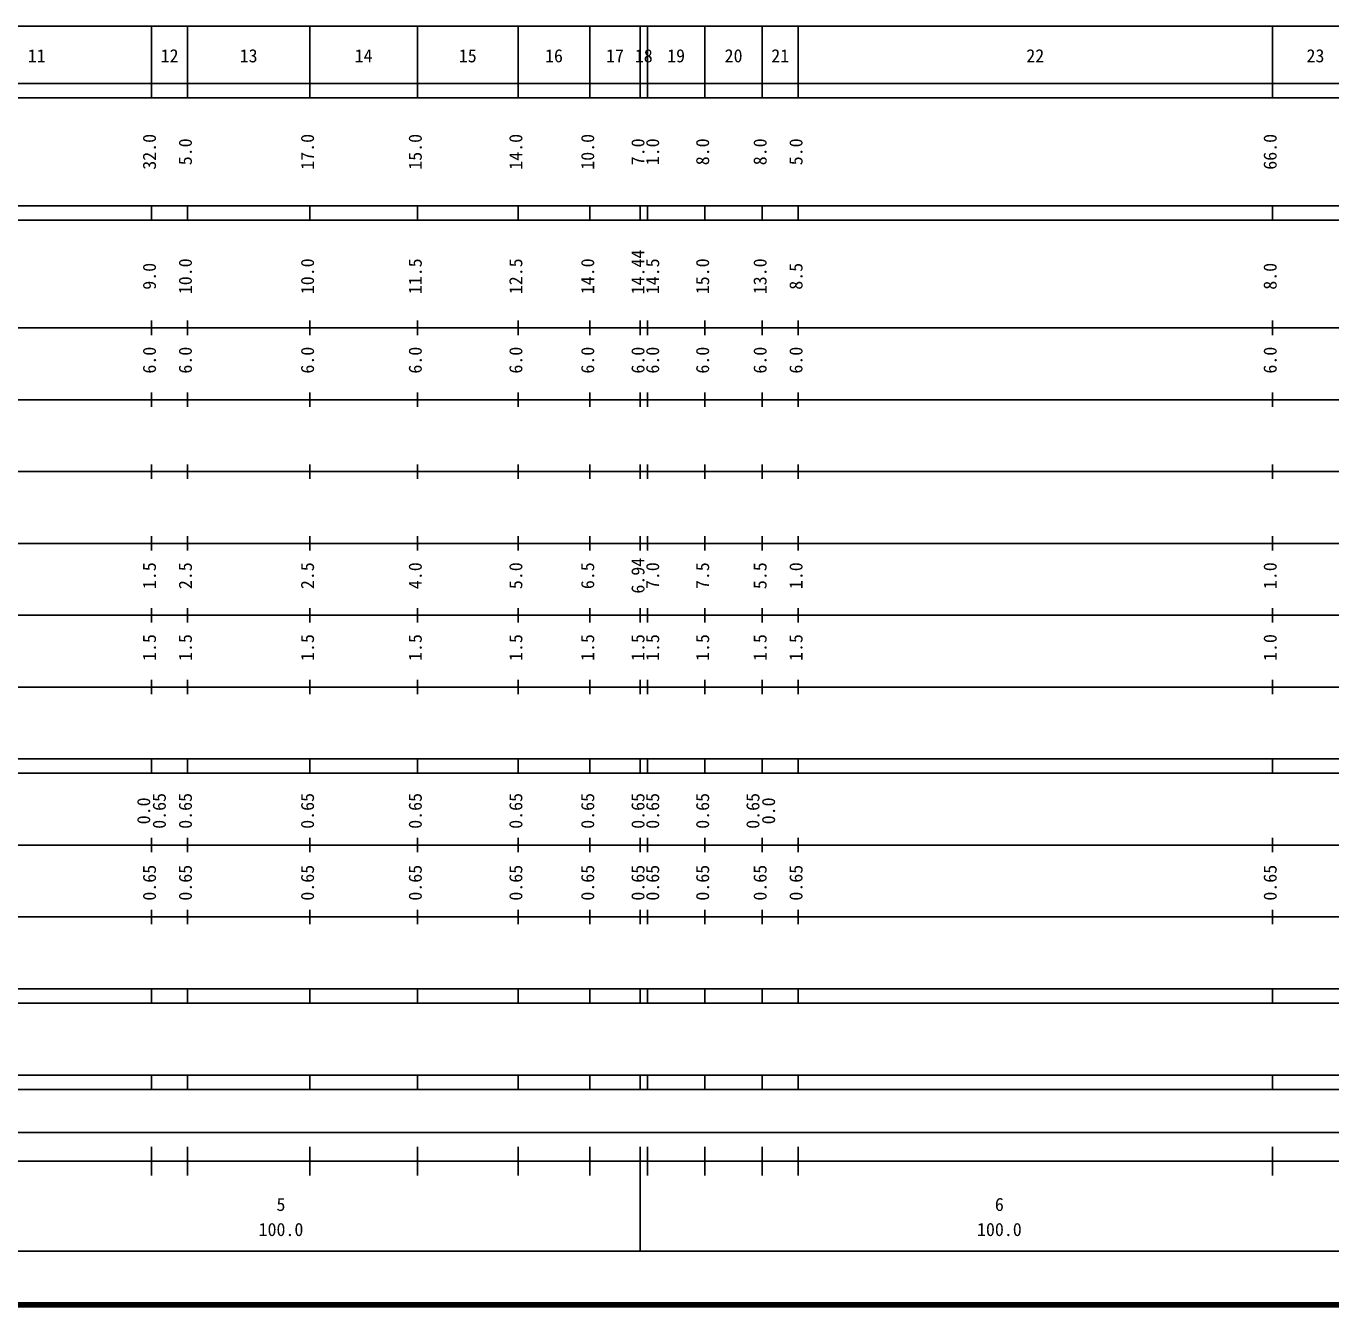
# Model space of a CAD drawing. Units: millimetres on the paper, enlarged 1000 times. Extents: x 40000 to 680000, y 20000 to 380000.
# Drawn here: x 282522 to 464149, y 20000 to 198000 of the extents above; entities that cross this region are included whole.
import ezdxf
from ezdxf.enums import TextEntityAlignment as Align

# ---------------------------------------------------------------- set-up
doc = ezdxf.new("R2010")
doc.units = ezdxf.units.MM
doc.header["$LTSCALE"] = 1000
doc.layers.add('M-TTL', color=2, linetype='Continuous', lineweight=140)
doc.layers.add('M-TTL-BAND', color=7, linetype='Continuous', lineweight=25)
doc.styles.add('ＭＳ ゴシック', font='')
doc.styles.get('ＭＳ ゴシック').set_extended_font_data('MS Gothic')

msp = doc.modelspace()

# ---------------------------------------------------------------- linework, layer by layer
at = {"layer": 'M-TTL'}
msp.add_line((40000, 20000), (680000, 20000), dxfattribs=at)
at = {"layer": 'M-TTL-BAND'}
for p, q in [((68000, 198000), (579000, 198000)), ((300000, 188000), (300000, 198000)), ((305000, 188000), (305000, 198000)), ((322000, 188000), (322000, 198000)), ((337000, 188000), (337000, 198000)), ((351000, 188000), (351000, 198000)), ((361000, 188000), (361000, 198000)), ((368000, 188000), (368000, 198000)), ((369000, 188000), (369000, 198000)), ((377000, 188000), (377000, 198000)), ((385000, 188000), (385000, 198000)), ((390000, 188000), (390000, 198000)), ((456000, 188000), (456000, 198000)), ((40000, 190000), (579000, 190000)), ((40000, 188000), (579000, 188000)), ((40000, 173000), (579000, 173000)), ((300000, 171000), (300000, 173000)), ((305000, 171000), (305000, 173000)), ((322000, 171000), (322000, 173000)), ((337000, 171000), (337000, 173000)), ((351000, 171000), (351000, 173000)), ((361000, 171000), (361000, 173000)), ((368000, 171000), (368000, 173000)), ((369000, 171000), (369000, 173000)), ((377000, 171000), (377000, 173000)), ((385000, 171000), (385000, 173000)), ((390000, 171000), (390000, 173000)), ((456000, 171000), (456000, 173000)), ((40000, 171000), (579000, 171000)), ((300000, 155000), (300000, 157000)), ((305000, 155000), (305000, 157000)), ((322000, 155000), (322000, 157000)), ((337000, 155000), (337000, 157000)), ((351000, 155000), (351000, 157000)), ((361000, 155000), (361000, 157000)), ((368000, 155000), (368000, 157000)), ((369000, 155000), (369000, 157000)), ((377000, 155000), (377000, 157000)), ((385000, 155000), (385000, 157000)), ((390000, 155000), (390000, 157000)), ((456000, 155000), (456000, 157000)), ((40000, 156000), (579000, 156000)), ((46000, 146000), (579000, 146000)), ((300000, 145000), (300000, 147000)), ((305000, 145000), (305000, 147000)), ((322000, 145000), (322000, 147000)), ((337000, 145000), (337000, 147000)), ((351000, 145000), (351000, 147000)), ((361000, 145000), (361000, 147000)), ((368000, 145000), (368000, 147000)), ((369000, 145000), (369000, 147000)), ((377000, 145000), (377000, 147000)), ((385000, 145000), (385000, 147000)), ((390000, 145000), (390000, 147000)), ((456000, 145000), (456000, 147000)), ((300000, 135000), (300000, 137000)), ((305000, 135000), (305000, 137000)), ((322000, 135000), (322000, 137000)), ((337000, 135000), (337000, 137000)), ((351000, 135000), (351000, 137000)), ((361000, 135000), (361000, 137000)), ((368000, 135000), (368000, 137000)), ((369000, 135000), (369000, 137000)), ((377000, 135000), (377000, 137000)), ((385000, 135000), (385000, 137000)), ((390000, 135000), (390000, 137000)), ((456000, 135000), (456000, 137000)), ((52000, 136000), (579000, 136000)), ((46000, 126000), (579000, 126000)), ((300000, 125000), (300000, 127000)), ((305000, 125000), (305000, 127000)), ((322000, 125000), (322000, 127000)), ((337000, 125000), (337000, 127000)), ((351000, 125000), (351000, 127000)), ((361000, 125000), (361000, 127000)), ((368000, 125000), (368000, 127000)), ((369000, 125000), (369000, 127000)), ((377000, 125000), (377000, 127000)), ((385000, 125000), (385000, 127000)), ((390000, 125000), (390000, 127000)), ((456000, 125000), (456000, 127000)), ((300000, 115000), (300000, 117000)), ((305000, 115000), (305000, 117000)), ((322000, 115000), (322000, 117000)), ((337000, 115000), (337000, 117000)), ((351000, 115000), (351000, 117000)), ((361000, 115000), (361000, 117000)), ((368000, 115000), (368000, 117000)), ((369000, 115000), (369000, 117000)), ((377000, 115000), (377000, 117000)), ((385000, 115000), (385000, 117000)), ((390000, 115000), (390000, 117000)), ((456000, 115000), (456000, 117000)), ((52000, 116000), (579000, 116000)), ((46000, 106000), (579000, 106000)), ((300000, 105000), (300000, 107000)), ((305000, 105000), (305000, 107000)), ((322000, 105000), (322000, 107000)), ((337000, 105000), (337000, 107000)), ((351000, 105000), (351000, 107000)), ((361000, 105000), (361000, 107000)), ((368000, 105000), (368000, 107000)), ((369000, 105000), (369000, 107000)), ((377000, 105000), (377000, 107000)), ((385000, 105000), (385000, 107000)), ((390000, 105000), (390000, 107000)), ((456000, 105000), (456000, 107000)), ((40000, 96000), (579000, 96000)), ((300000, 94000), (300000, 96000)), ((305000, 94000), (305000, 96000)), ((322000, 94000), (322000, 96000)), ((337000, 94000), (337000, 96000)), ((351000, 94000), (351000, 96000)), ((361000, 94000), (361000, 96000)), ((368000, 94000), (368000, 96000)), ((369000, 94000), (369000, 96000)), ((377000, 94000), (377000, 96000)), ((385000, 94000), (385000, 96000)), ((390000, 94000), (390000, 96000)), ((456000, 94000), (456000, 96000)), ((40000, 94000), (579000, 94000)), ((49000, 84000), (579000, 84000)), ((300000, 83000), (300000, 85000)), ((305000, 83000), (305000, 85000)), ((322000, 83000), (322000, 85000)), ((337000, 83000), (337000, 85000)), ((351000, 83000), (351000, 85000)), ((361000, 83000), (361000, 85000)), ((368000, 83000), (368000, 85000)), ((369000, 83000), (369000, 85000)), ((377000, 83000), (377000, 85000)), ((385000, 83000), (385000, 85000)), ((390000, 83000), (390000, 85000)), ((456000, 83000), (456000, 85000)), ((300000, 73000), (300000, 75000)), ((305000, 73000), (305000, 75000)), ((322000, 73000), (322000, 75000)), ((337000, 73000), (337000, 75000)), ((351000, 73000), (351000, 75000)), ((361000, 73000), (361000, 75000)), ((368000, 73000), (368000, 75000)), ((369000, 73000), (369000, 75000)), ((377000, 73000), (377000, 75000)), ((385000, 73000), (385000, 75000)), ((390000, 73000), (390000, 75000)), ((456000, 73000), (456000, 75000)), ((40000, 74000), (579000, 74000)), ((40000, 64000), (579000, 64000)), ((300000, 62000), (300000, 64000)), ((305000, 62000), (305000, 64000)), ((322000, 62000), (322000, 64000)), ((337000, 62000), (337000, 64000)), ((351000, 62000), (351000, 64000)), ((361000, 62000), (361000, 64000)), ((368000, 62000), (368000, 64000)), ((369000, 62000), (369000, 64000)), ((377000, 62000), (377000, 64000)), ((385000, 62000), (385000, 64000)), ((390000, 62000), (390000, 64000)), ((456000, 62000), (456000, 64000)), ((40000, 62000), (579000, 62000)), ((40000, 52000), (579000, 52000)), ((300000, 50000), (300000, 52000)), ((305000, 50000), (305000, 52000)), ((322000, 50000), (322000, 52000)), ((337000, 50000), (337000, 52000)), ((351000, 50000), (351000, 52000)), ((361000, 50000), (361000, 52000)), ((368000, 50000), (368000, 52000)), ((369000, 50000), (369000, 52000)), ((377000, 50000), (377000, 52000)), ((385000, 50000), (385000, 52000)), ((390000, 50000), (390000, 52000)), ((456000, 50000), (456000, 52000)), ((40000, 50000), (579000, 50000)), ((71000, 44000), (565000, 44000)), ((300000, 38000), (300000, 42000)), ((305000, 38000), (305000, 42000)), ((322000, 38000), (322000, 42000)), ((337000, 38000), (337000, 42000)), ((351000, 38000), (351000, 42000)), ((361000, 38000), (361000, 42000)), ((368000, 27500), (368000, 42000)), ((369000, 38000), (369000, 42000)), ((377000, 38000), (377000, 42000)), ((385000, 38000), (385000, 42000)), ((390000, 38000), (390000, 42000)), ((456000, 38000), (456000, 42000)), ((40000, 40000), (579000, 40000)), ((68000, 27500), (579000, 27500))]:
    msp.add_line(p, q, dxfattribs=at)

# ---------------------------------------------------------------- texts
at = {"layer": 'M-TTL-BAND', "style": 'ＭＳ ゴシック'}
for s, p in [('11', (284000, 192405)), ('12', (302500, 192405)), ('13', (313500, 192405)), ('14', (329500, 192405)), ('15', (344000, 192405)), ('16', (356000, 192405)), ('17', (364500, 192405)), ('18', (368500, 192405)), ('19', (373000, 192405)), ('20', (381000, 192405)), ('21', (387500, 192405)), ('22', (423000, 192405)), ('23', (462000, 192405)), ('5', (318000, 32523)), ('6', (418000, 32523)), ('100.0', (318000, 29033)), ('100.0', (418000, 29033))]:
    msp.add_text(s, height=1833, dxfattribs=at).set_placement(p, align=Align.BOTTOM_CENTER)
for s, p in [('32.0', (301148, 180500)), ('5.0', (306148, 180500)), ('17.0', (323148, 180500)), ('15.0', (338148, 180500)), ('14.0', (352148, 180500)), ('10.0', (362148, 180500)), ('7.0', (369148, 180500)), ('1.0', (371192, 180500)), ('8.0', (378148, 180500)), ('8.0', (386148, 180500)), ('5.0', (391148, 180500)), ('66.0', (457148, 180500)), ('10.0', (306148, 163174)), ('10.0', (323148, 163174)), ('11.5', (338148, 163174)), ('12.5', (352148, 163174)), ('14.0', (362148, 163174)), ('14.44', (369148, 163773)), ('14.5', (371192, 163174)), ('15.0', (378148, 163174)), ('13.0', (386148, 163174)), ('9.0', (301148, 163174)), ('8.5', (391148, 163174)), ('8.0', (457148, 163174)), ('6.0', (301148, 151500)), ('6.0', (306148, 151500)), ('6.0', (323148, 151500)), ('6.0', (338148, 151500)), ('6.0', (352148, 151500)), ('6.0', (362148, 151500)), ('6.0', (369148, 151500)), ('6.0', (371192, 151500)), ('6.0', (378148, 151500)), ('6.0', (386148, 151500)), ('6.0', (391148, 151500)), ('6.0', (457148, 151500)), ('6.94', (369148, 121500)), ('1.5', (301148, 121500)), ('2.5', (306148, 121500)), ('2.5', (323148, 121500)), ('4.0', (338148, 121500)), ('5.0', (352148, 121500)), ('6.5', (362148, 121500)), ('7.0', (371192, 121500)), ('7.5', (378148, 121500)), ('5.5', (386148, 121500)), ('1.0', (391148, 121500)), ('1.0', (457148, 121500)), ('1.5', (301148, 111500)), ('1.5', (306148, 111500)), ('1.5', (323148, 111500)), ('1.5', (338148, 111500)), ('1.5', (352148, 111500)), ('1.5', (362148, 111500)), ('1.5', (369148, 111500)), ('1.5', (371192, 111500)), ('1.5', (378148, 111500)), ('1.5', (386148, 111500)), ('1.5', (391148, 111500)), ('1.0', (457148, 111500)), ('0.65', (302518, 88764)), ('0.65', (306148, 88764)), ('0.65', (323148, 88764)), ('0.65', (338148, 88764)), ('0.65', (352148, 88764)), ('0.65', (362148, 88764)), ('0.65', (369148, 88764)), ('0.65', (371192, 88764)), ('0.65', (378148, 88764)), ('0.65', (385148, 88764)), ('0.0', (300348, 88764)), ('0.0', (387327, 88764)), ('0.65', (301148, 78764)), ('0.65', (306148, 78764)), ('0.65', (323148, 78764)), ('0.65', (338148, 78764)), ('0.65', (352148, 78764)), ('0.65', (362148, 78764)), ('0.65', (369148, 78764)), ('0.65', (371192, 78764)), ('0.65', (378148, 78764)), ('0.65', (386148, 78764)), ('0.65', (391148, 78764)), ('0.65', (457148, 78764))]:
    msp.add_text(s, height=1833, rotation=90, dxfattribs=at).set_placement(p, align=Align.BOTTOM_CENTER)

doc.saveas('drawing.dxf')
